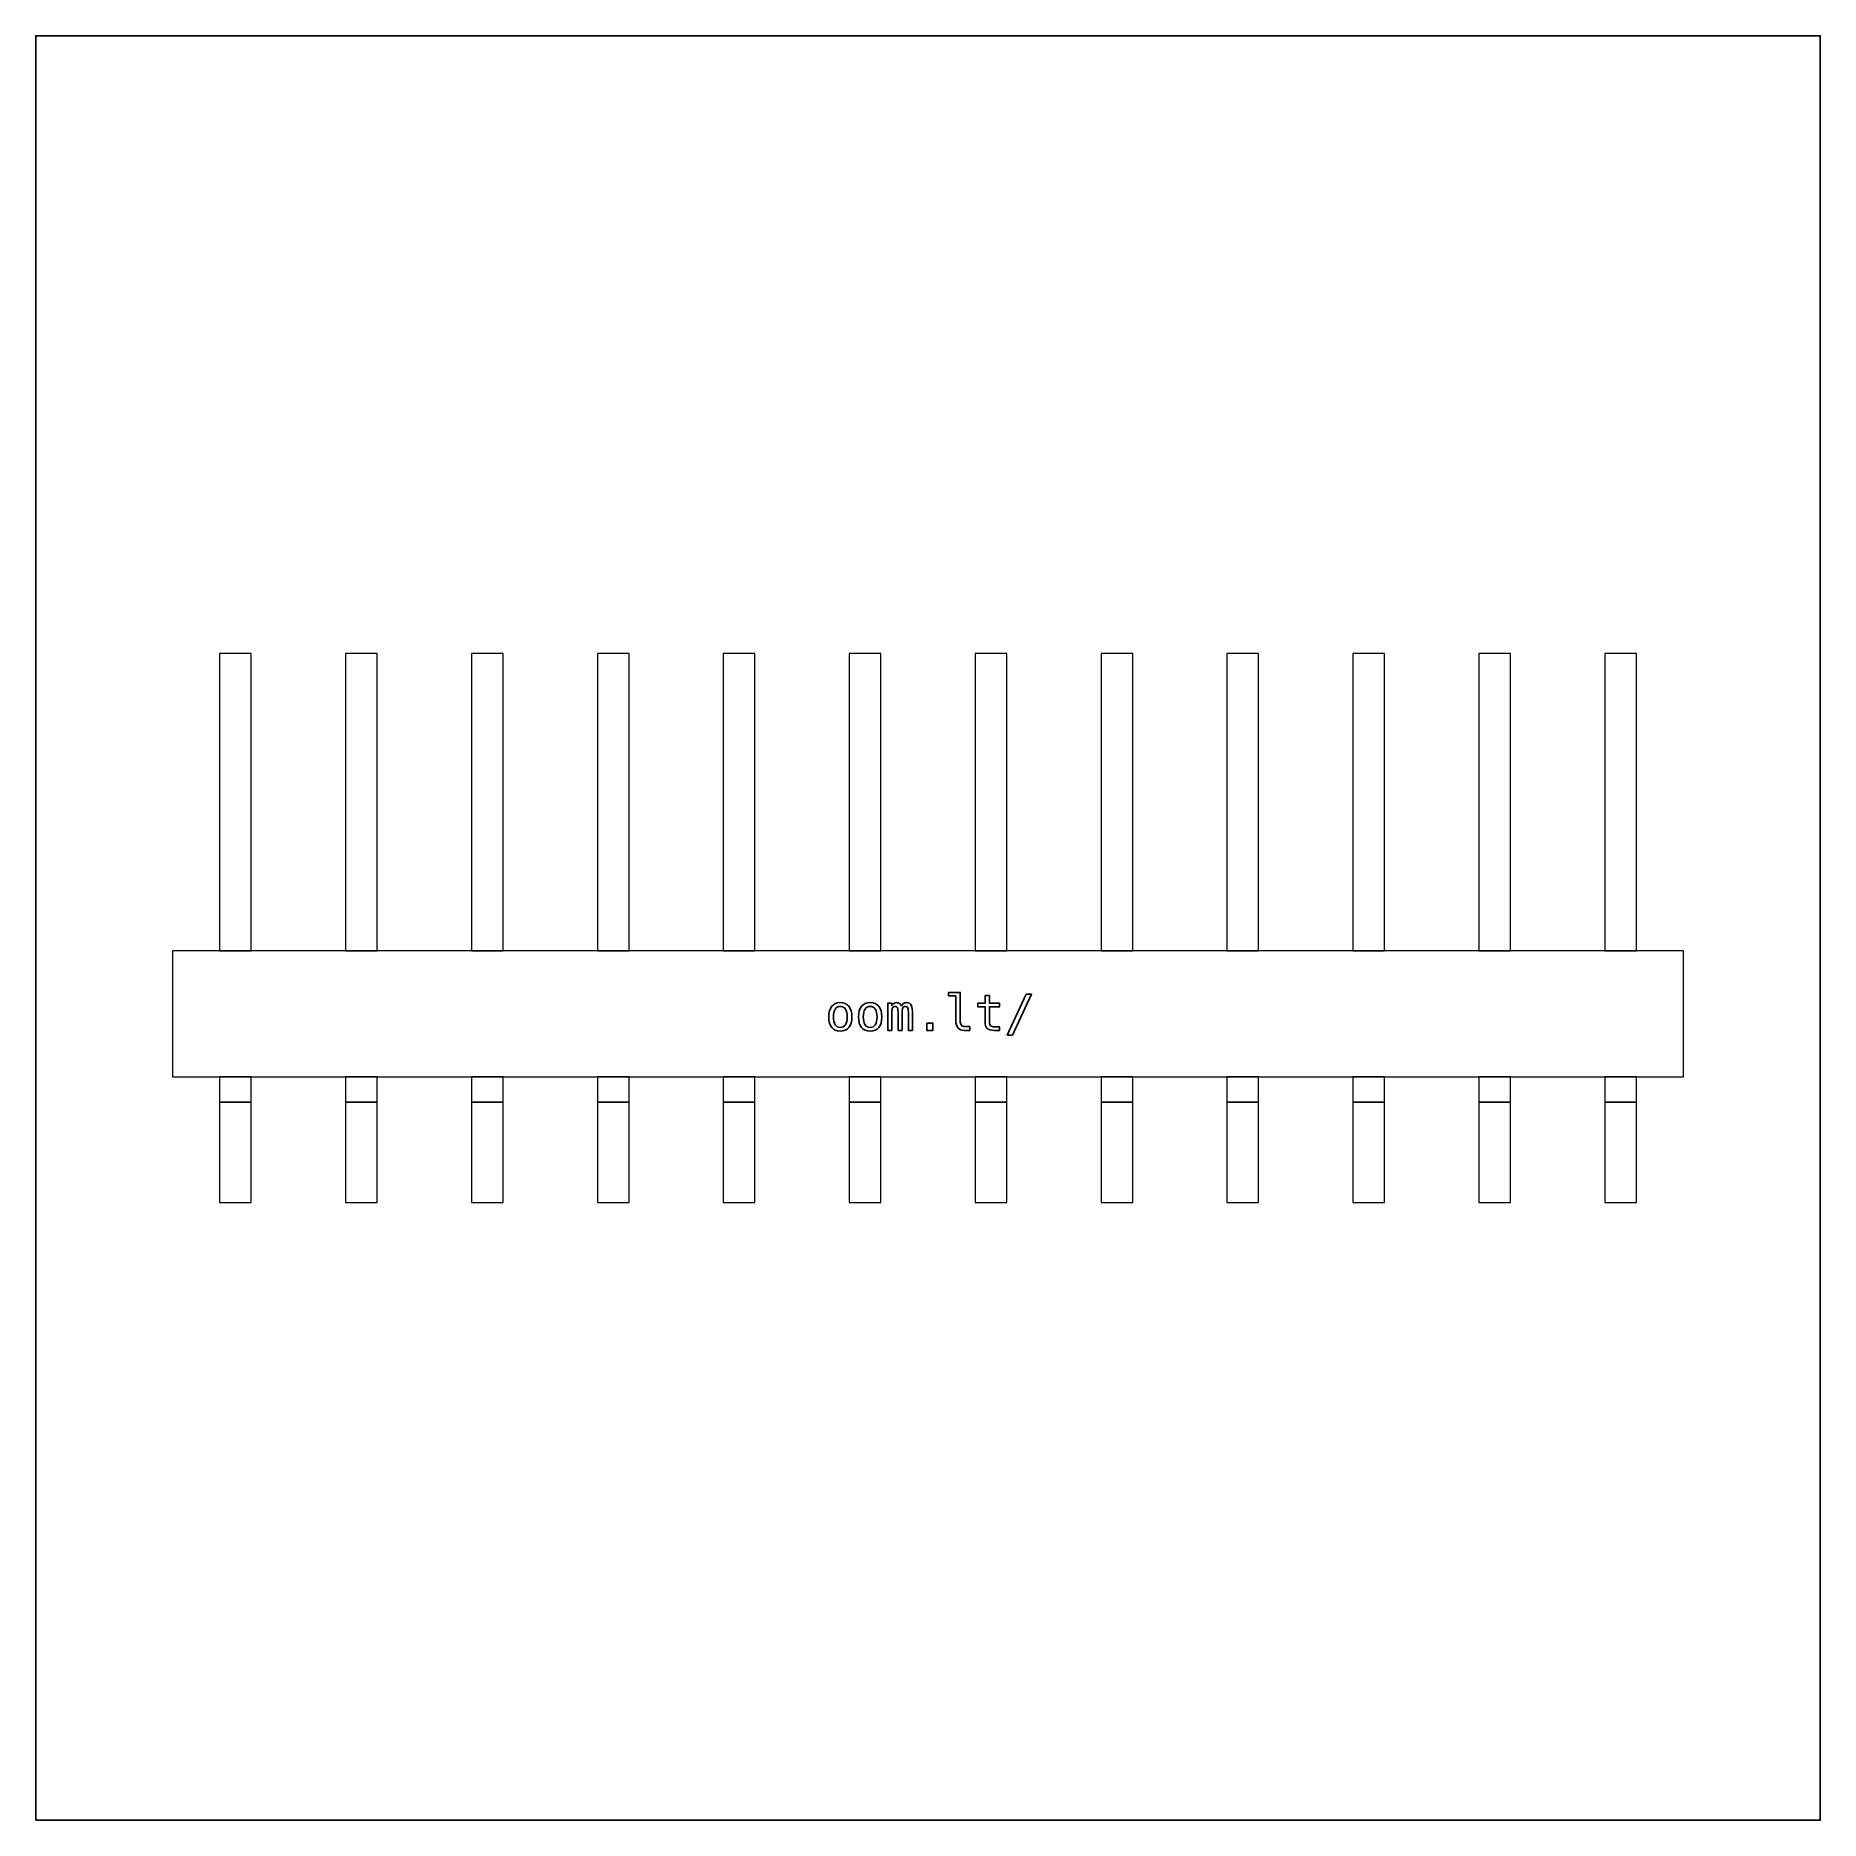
# Model space of a CAD drawing. Header units: centimetres. Extents: x -12.3 to -8.7, y -16.65 to -13.05.
import ezdxf

# ---------------------------------------------------------------- set-up
doc = ezdxf.new("R2010")
doc.units = ezdxf.units.CM
doc.header["$MEASUREMENT"] = 0
doc.layers.add('Layer 1', color=7, linetype='Continuous')

msp = doc.modelspace()

# ---------------------------------------------------------------- linework, layer by layer
at = {"layer": 'Layer 1', "color": 7}
msp.add_lwpolyline([(-12.3, -16.65), (-8.7, -16.65), (-8.7, -13.05), (-12.3, -13.05), (-12.3, -16.65)], close=True, dxfattribs=at)
at = {"layer": 'Layer 1', "color": 7, "lineweight": 20}
for points in [[(-11.929, -14.896), (-11.865, -14.896), (-11.865, -14.296), (-11.929, -14.296), (-11.929, -14.896)], [(-11.675, -14.896), (-11.611, -14.896), (-11.611, -14.296), (-11.675, -14.296), (-11.675, -14.896)], [(-11.421, -14.896), (-11.357, -14.896), (-11.357, -14.296), (-11.421, -14.296), (-11.421, -14.896)], [(-11.167, -14.896), (-11.103, -14.896), (-11.103, -14.296), (-11.167, -14.296), (-11.167, -14.896)], [(-10.913, -14.896), (-10.849, -14.896), (-10.849, -14.296), (-10.913, -14.296), (-10.913, -14.896)], [(-10.659, -14.896), (-10.595, -14.896), (-10.595, -14.296), (-10.659, -14.296), (-10.659, -14.896)], [(-10.405, -14.896), (-10.341, -14.896), (-10.341, -14.296), (-10.405, -14.296), (-10.405, -14.896)], [(-10.151, -14.896), (-10.087, -14.896), (-10.087, -14.296), (-10.151, -14.296), (-10.151, -14.896)], [(-9.897, -14.896), (-9.833, -14.896), (-9.833, -14.296), (-9.897, -14.296), (-9.897, -14.896)], [(-9.643, -14.896), (-9.579, -14.896), (-9.579, -14.296), (-9.643, -14.296), (-9.643, -14.896)], [(-9.389, -14.896), (-9.325, -14.896), (-9.325, -14.296), (-9.389, -14.296), (-9.389, -14.896)], [(-9.135, -14.896), (-9.071, -14.896), (-9.071, -14.296), (-9.135, -14.296), (-9.135, -14.896)], [(-12.024, -15.15), (-8.976, -15.15), (-8.976, -14.896), (-12.024, -14.896), (-12.024, -15.15)], [(-11.929, -15.201), (-11.865, -15.201), (-11.865, -15.15), (-11.929, -15.15), (-11.929, -15.201)], [(-11.675, -15.201), (-11.611, -15.201), (-11.611, -15.15), (-11.675, -15.15), (-11.675, -15.201)], [(-11.421, -15.201), (-11.357, -15.201), (-11.357, -15.15), (-11.421, -15.15), (-11.421, -15.201)], [(-11.167, -15.201), (-11.103, -15.201), (-11.103, -15.15), (-11.167, -15.15), (-11.167, -15.201)], [(-10.913, -15.201), (-10.849, -15.201), (-10.849, -15.15), (-10.913, -15.15), (-10.913, -15.201)], [(-10.659, -15.201), (-10.595, -15.201), (-10.595, -15.15), (-10.659, -15.15), (-10.659, -15.201)], [(-10.405, -15.201), (-10.341, -15.201), (-10.341, -15.15), (-10.405, -15.15), (-10.405, -15.201)], [(-10.151, -15.201), (-10.087, -15.201), (-10.087, -15.15), (-10.151, -15.15), (-10.151, -15.201)], [(-9.897, -15.201), (-9.833, -15.201), (-9.833, -15.15), (-9.897, -15.15), (-9.897, -15.201)], [(-9.643, -15.201), (-9.579, -15.201), (-9.579, -15.15), (-9.643, -15.15), (-9.643, -15.201)], [(-9.389, -15.201), (-9.325, -15.201), (-9.325, -15.15), (-9.389, -15.15), (-9.389, -15.201)], [(-9.135, -15.201), (-9.071, -15.201), (-9.071, -15.15), (-9.135, -15.15), (-9.135, -15.201)], [(-11.929, -15.404), (-11.865, -15.404), (-11.865, -15.201), (-11.929, -15.201), (-11.929, -15.404)], [(-11.675, -15.404), (-11.611, -15.404), (-11.611, -15.201), (-11.675, -15.201), (-11.675, -15.404)], [(-11.421, -15.404), (-11.357, -15.404), (-11.357, -15.201), (-11.421, -15.201), (-11.421, -15.404)], [(-11.167, -15.404), (-11.103, -15.404), (-11.103, -15.201), (-11.167, -15.201), (-11.167, -15.404)], [(-10.913, -15.404), (-10.849, -15.404), (-10.849, -15.201), (-10.913, -15.201), (-10.913, -15.404)], [(-10.659, -15.404), (-10.595, -15.404), (-10.595, -15.201), (-10.659, -15.201), (-10.659, -15.404)], [(-10.405, -15.404), (-10.341, -15.404), (-10.341, -15.201), (-10.405, -15.201), (-10.405, -15.404)], [(-10.151, -15.404), (-10.087, -15.404), (-10.087, -15.201), (-10.151, -15.201), (-10.151, -15.404)], [(-9.897, -15.404), (-9.833, -15.404), (-9.833, -15.201), (-9.897, -15.201), (-9.897, -15.404)], [(-9.643, -15.404), (-9.579, -15.404), (-9.579, -15.201), (-9.643, -15.201), (-9.643, -15.404)], [(-9.389, -15.404), (-9.325, -15.404), (-9.325, -15.201), (-9.389, -15.201), (-9.389, -15.404)], [(-9.135, -15.404), (-9.071, -15.404), (-9.071, -15.201), (-9.135, -15.201), (-9.135, -15.404)]]:
    msp.add_lwpolyline(points, close=True, dxfattribs=at)
at = {"layer": 'Layer 1', "color": 250}
for points, knots in [([(-10.6769, -15.00061), (-10.66932, -15.00061), (-10.66352, -15.00306), (-10.6595, -15.00798), (-10.6595, -15.00798), (-10.65548, -15.0129), (-10.65347, -15.02002), (-10.65347, -15.02932), (-10.65347, -15.02932), (-10.65347, -15.03867), (-10.65547, -15.04579), (-10.65947, -15.05069), (-10.65947, -15.05069), (-10.66349, -15.05559), (-10.66929, -15.05804), (-10.6769, -15.05804), (-10.6769, -15.05804), (-10.6845, -15.05804), (-10.69029, -15.05559), (-10.69431, -15.05069), (-10.69431, -15.05069), (-10.69831, -15.04579), (-10.70031, -15.03867), (-10.70031, -15.02932), (-10.70031, -15.02932), (-10.70031, -15.02002), (-10.69831, -15.0129), (-10.69431, -15.00798), (-10.69431, -15.00798), (-10.69029, -15.00306), (-10.6845, -15.00061), (-10.6769, -15.00061)], [0, 0, 0, 0, 0.125, 0.125, 0.125, 0.125, 0.25, 0.25, 0.25, 0.25, 0.375, 0.375, 0.375, 0.375, 0.5, 0.5, 0.5, 0.5, 0.625, 0.625, 0.625, 0.625, 0.75, 0.75, 0.75, 0.75, 0.875, 0.875, 0.875, 0.875, 1, 1, 1, 1]), ([(-10.6769, -15.00823), (-10.68147, -15.00823), (-10.68492, -15.01), (-10.68727, -15.01355), (-10.68727, -15.01355), (-10.68962, -15.0171), (-10.69079, -15.02237), (-10.69079, -15.02932), (-10.69079, -15.02932), (-10.69079, -15.03625), (-10.68962, -15.0415), (-10.68727, -15.04507), (-10.68727, -15.04507), (-10.68492, -15.04864), (-10.68147, -15.05042), (-10.6769, -15.05042), (-10.6769, -15.05042), (-10.67232, -15.05042), (-10.66885, -15.04864), (-10.6665, -15.04507), (-10.6665, -15.04507), (-10.66415, -15.0415), (-10.66299, -15.03625), (-10.66299, -15.02932), (-10.66299, -15.02932), (-10.66299, -15.02237), (-10.66415, -15.0171), (-10.6665, -15.01355), (-10.6665, -15.01355), (-10.66885, -15.01), (-10.67232, -15.00823), (-10.6769, -15.00823)], [0, 0, 0, 0, 0.125, 0.125, 0.125, 0.125, 0.25, 0.25, 0.25, 0.25, 0.375, 0.375, 0.375, 0.375, 0.5, 0.5, 0.5, 0.5, 0.625, 0.625, 0.625, 0.625, 0.75, 0.75, 0.75, 0.75, 0.875, 0.875, 0.875, 0.875, 1, 1, 1, 1]), ([(-10.61669, -15.00061), (-10.60911, -15.00061), (-10.60331, -15.00306), (-10.59929, -15.00798), (-10.59929, -15.00798), (-10.59527, -15.0129), (-10.59326, -15.02002), (-10.59326, -15.02932), (-10.59326, -15.02932), (-10.59326, -15.03867), (-10.59526, -15.04579), (-10.59926, -15.05069), (-10.59926, -15.05069), (-10.60328, -15.05559), (-10.60908, -15.05804), (-10.61669, -15.05804), (-10.61669, -15.05804), (-10.62429, -15.05804), (-10.63008, -15.05559), (-10.6341, -15.05069), (-10.6341, -15.05069), (-10.6381, -15.04579), (-10.6401, -15.03867), (-10.6401, -15.02932), (-10.6401, -15.02932), (-10.6401, -15.02002), (-10.6381, -15.0129), (-10.6341, -15.00798), (-10.6341, -15.00798), (-10.63008, -15.00306), (-10.62429, -15.00061), (-10.61669, -15.00061)], [0, 0, 0, 0, 0.125, 0.125, 0.125, 0.125, 0.25, 0.25, 0.25, 0.25, 0.375, 0.375, 0.375, 0.375, 0.5, 0.5, 0.5, 0.5, 0.625, 0.625, 0.625, 0.625, 0.75, 0.75, 0.75, 0.75, 0.875, 0.875, 0.875, 0.875, 1, 1, 1, 1]), ([(-10.61669, -15.00823), (-10.62126, -15.00823), (-10.62471, -15.01), (-10.62706, -15.01355), (-10.62706, -15.01355), (-10.62941, -15.0171), (-10.63058, -15.02237), (-10.63058, -15.02932), (-10.63058, -15.02932), (-10.63058, -15.03625), (-10.62941, -15.0415), (-10.62706, -15.04507), (-10.62706, -15.04507), (-10.62471, -15.04864), (-10.62126, -15.05042), (-10.61669, -15.05042), (-10.61669, -15.05042), (-10.61211, -15.05042), (-10.60864, -15.04864), (-10.60629, -15.04507), (-10.60629, -15.04507), (-10.60394, -15.0415), (-10.60278, -15.03625), (-10.60278, -15.02932), (-10.60278, -15.02932), (-10.60278, -15.02237), (-10.60394, -15.0171), (-10.60629, -15.01355), (-10.60629, -15.01355), (-10.60864, -15.01), (-10.61211, -15.00823), (-10.61669, -15.00823)], [0, 0, 0, 0, 0.125, 0.125, 0.125, 0.125, 0.25, 0.25, 0.25, 0.25, 0.375, 0.375, 0.375, 0.375, 0.5, 0.5, 0.5, 0.5, 0.625, 0.625, 0.625, 0.625, 0.75, 0.75, 0.75, 0.75, 0.875, 0.875, 0.875, 0.875, 1, 1, 1, 1]), ([(-10.55357, -15.0075), (-10.55247, -15.00515), (-10.55105, -15.00341), (-10.54933, -15.0023), (-10.54933, -15.0023), (-10.54763, -15.00118), (-10.54557, -15.00061), (-10.54317, -15.00061), (-10.54317, -15.00061), (-10.53877, -15.00061), (-10.53566, -15.00231), (-10.53386, -15.00571), (-10.53386, -15.00571), (-10.53205, -15.00912), (-10.53115, -15.01552), (-10.53115, -15.02493), (-10.53115, -15.02493), (-10.53115, -15.02493), (-10.53115, -15.05662), (-10.53115, -15.05662), (-10.53115, -15.05662), (-10.53115, -15.05662), (-10.53935, -15.05662), (-10.53935, -15.05662), (-10.53935, -15.05662), (-10.53935, -15.05662), (-10.53935, -15.02532), (-10.53935, -15.02532), (-10.53935, -15.02532), (-10.53935, -15.0176), (-10.53978, -15.01282), (-10.54065, -15.01093), (-10.54065, -15.01093), (-10.5415, -15.00907), (-10.54308, -15.00813), (-10.54537, -15.00813), (-10.54537, -15.00813), (-10.54797, -15.00813), (-10.54975, -15.00913), (-10.55072, -15.01113), (-10.55072, -15.01113), (-10.55167, -15.01313), (-10.55215, -15.01787), (-10.55215, -15.02532), (-10.55215, -15.02532), (-10.55215, -15.02532), (-10.55215, -15.05662), (-10.55215, -15.05662), (-10.55215, -15.05662), (-10.55215, -15.05662), (-10.56035, -15.05662), (-10.56035, -15.05662), (-10.56035, -15.05662), (-10.56035, -15.05662), (-10.56035, -15.02532), (-10.56035, -15.02532), (-10.56035, -15.02532), (-10.56035, -15.0175), (-10.56082, -15.01268), (-10.56175, -15.01087), (-10.56175, -15.01087), (-10.56267, -15.00905), (-10.56433, -15.00813), (-10.56675, -15.00813), (-10.56675, -15.00813), (-10.56913, -15.00813), (-10.57079, -15.00913), (-10.5717, -15.01113), (-10.5717, -15.01113), (-10.57264, -15.01313), (-10.5731, -15.01787), (-10.5731, -15.02532), (-10.5731, -15.02532), (-10.5731, -15.02532), (-10.5731, -15.05662), (-10.5731, -15.05662), (-10.5731, -15.05662), (-10.5731, -15.05662), (-10.58125, -15.05662), (-10.58125, -15.05662), (-10.58125, -15.05662), (-10.58125, -15.05662), (-10.58125, -15.00193), (-10.58125, -15.00193), (-10.58125, -15.00193), (-10.58125, -15.00193), (-10.5731, -15.00193), (-10.5731, -15.00193), (-10.5731, -15.00193), (-10.5731, -15.00193), (-10.5731, -15.00661), (-10.5731, -15.00661), (-10.5731, -15.00661), (-10.57204, -15.00466), (-10.57069, -15.00318), (-10.56907, -15.00215), (-10.56907, -15.00215), (-10.56747, -15.00113), (-10.56563, -15.00061), (-10.56358, -15.00061), (-10.56358, -15.00061), (-10.5611, -15.00061), (-10.55905, -15.00118), (-10.5574, -15.00231), (-10.5574, -15.00231), (-10.55575, -15.00346), (-10.55448, -15.00518), (-10.55357, -15.0075)], [0, 0, 0, 0, 0.037037, 0.037037, 0.037037, 0.037037, 0.0740741, 0.0740741, 0.0740741, 0.0740741, 0.1111111, 0.1111111, 0.1111111, 0.1111111, 0.1481481, 0.1481481, 0.1481481, 0.1481481, 0.1851852, 0.1851852, 0.1851852, 0.1851852, 0.2222222, 0.2222222, 0.2222222, 0.2222222, 0.2592593, 0.2592593, 0.2592593, 0.2592593, 0.2962963, 0.2962963, 0.2962963, 0.2962963, 0.3333333, 0.3333333, 0.3333333, 0.3333333, 0.3703704, 0.3703704, 0.3703704, 0.3703704, 0.4074074, 0.4074074, 0.4074074, 0.4074074, 0.4444444, 0.4444444, 0.4444444, 0.4444444, 0.4814815, 0.4814815, 0.4814815, 0.4814815, 0.5185185, 0.5185185, 0.5185185, 0.5185185, 0.5555556, 0.5555556, 0.5555556, 0.5555556, 0.5925926, 0.5925926, 0.5925926, 0.5925926, 0.6296296, 0.6296296, 0.6296296, 0.6296296, 0.6666667, 0.6666667, 0.6666667, 0.6666667, 0.7037037, 0.7037037, 0.7037037, 0.7037037, 0.7407407, 0.7407407, 0.7407407, 0.7407407, 0.7777778, 0.7777778, 0.7777778, 0.7777778, 0.8148148, 0.8148148, 0.8148148, 0.8148148, 0.8518519, 0.8518519, 0.8518519, 0.8518519, 0.8888889, 0.8888889, 0.8888889, 0.8888889, 0.9259259, 0.9259259, 0.9259259, 0.9259259, 0.962963, 0.962963, 0.962963, 0.962963, 1, 1, 1, 1]), ([(-10.43495, -15.0368), (-10.43495, -15.04084), (-10.43421, -15.04387), (-10.43273, -15.04592), (-10.43273, -15.04592), (-10.43125, -15.04797), (-10.42906, -15.049), (-10.42616, -15.049), (-10.42616, -15.049), (-10.42616, -15.049), (-10.41566, -15.049), (-10.41566, -15.049), (-10.41566, -15.049), (-10.41566, -15.049), (-10.41566, -15.05662), (-10.41566, -15.05662), (-10.41566, -15.05662), (-10.41566, -15.05662), (-10.42703, -15.05662), (-10.42703, -15.05662), (-10.42703, -15.05662), (-10.43241, -15.05662), (-10.43656, -15.05489), (-10.43951, -15.05144), (-10.43951, -15.05144), (-10.44246, -15.04799), (-10.44393, -15.0431), (-10.44393, -15.0368), (-10.44393, -15.0368), (-10.44393, -15.0368), (-10.44393, -14.98713), (-10.44393, -14.98713), (-10.44393, -14.98713), (-10.44393, -14.98713), (-10.45833, -14.98713), (-10.45833, -14.98713), (-10.45833, -14.98713), (-10.45833, -14.98713), (-10.45833, -14.9801), (-10.45833, -14.9801), (-10.45833, -14.9801), (-10.45833, -14.9801), (-10.43495, -14.9801), (-10.43495, -14.9801), (-10.43495, -14.9801), (-10.43495, -14.9801), (-10.43495, -15.0368), (-10.43495, -15.0368)], [0, 0, 0, 0, 0.0833333, 0.0833333, 0.0833333, 0.0833333, 0.1666667, 0.1666667, 0.1666667, 0.1666667, 0.25, 0.25, 0.25, 0.25, 0.3333333, 0.3333333, 0.3333333, 0.3333333, 0.4166667, 0.4166667, 0.4166667, 0.4166667, 0.5, 0.5, 0.5, 0.5, 0.5833333, 0.5833333, 0.5833333, 0.5833333, 0.6666667, 0.6666667, 0.6666667, 0.6666667, 0.75, 0.75, 0.75, 0.75, 0.8333333, 0.8333333, 0.8333333, 0.8333333, 0.9166667, 0.9166667, 0.9166667, 0.9166667, 1, 1, 1, 1]), ([(-10.37595, -14.9864), (-10.37595, -14.9864), (-10.37595, -15.00193), (-10.37595, -15.00193), (-10.37595, -15.00193), (-10.37595, -15.00193), (-10.35553, -15.00193), (-10.35553, -15.00193), (-10.35553, -15.00193), (-10.35553, -15.00193), (-10.35553, -15.00892), (-10.35553, -15.00892), (-10.35553, -15.00892), (-10.35553, -15.00892), (-10.37595, -15.00892), (-10.37595, -15.00892), (-10.37595, -15.00892), (-10.37595, -15.00892), (-10.37595, -15.0386), (-10.37595, -15.0386), (-10.37595, -15.0386), (-10.37595, -15.04264), (-10.37519, -15.04545), (-10.37365, -15.04704), (-10.37365, -15.04704), (-10.37212, -15.04864), (-10.36945, -15.04944), (-10.36565, -15.04944), (-10.36565, -15.04944), (-10.36565, -15.04944), (-10.35553, -15.04944), (-10.35553, -15.04944), (-10.35553, -15.04944), (-10.35553, -15.04944), (-10.35553, -15.05662), (-10.35553, -15.05662), (-10.35553, -15.05662), (-10.35553, -15.05662), (-10.36652, -15.05662), (-10.36652, -15.05662), (-10.36652, -15.05662), (-10.37327, -15.05662), (-10.37802, -15.05527), (-10.38079, -15.05257), (-10.38079, -15.05257), (-10.38355, -15.04987), (-10.38494, -15.0452), (-10.38494, -15.0386), (-10.38494, -15.0386), (-10.38494, -15.0386), (-10.38494, -15.00892), (-10.38494, -15.00892), (-10.38494, -15.00892), (-10.38494, -15.00892), (-10.39954, -15.00892), (-10.39954, -15.00892), (-10.39954, -15.00892), (-10.39954, -15.00892), (-10.39954, -15.00193), (-10.39954, -15.00193), (-10.39954, -15.00193), (-10.39954, -15.00193), (-10.38494, -15.00193), (-10.38494, -15.00193), (-10.38494, -15.00193), (-10.38494, -15.00193), (-10.38494, -14.9864), (-10.38494, -14.9864), (-10.38494, -14.9864), (-10.38494, -14.9864), (-10.37595, -14.9864), (-10.37595, -14.9864)], [0, 0, 0, 0, 0.0555556, 0.0555556, 0.0555556, 0.0555556, 0.1111111, 0.1111111, 0.1111111, 0.1111111, 0.1666667, 0.1666667, 0.1666667, 0.1666667, 0.2222222, 0.2222222, 0.2222222, 0.2222222, 0.2777778, 0.2777778, 0.2777778, 0.2777778, 0.3333333, 0.3333333, 0.3333333, 0.3333333, 0.3888889, 0.3888889, 0.3888889, 0.3888889, 0.4444444, 0.4444444, 0.4444444, 0.4444444, 0.5, 0.5, 0.5, 0.5, 0.5555556, 0.5555556, 0.5555556, 0.5555556, 0.6111111, 0.6111111, 0.6111111, 0.6111111, 0.6666667, 0.6666667, 0.6666667, 0.6666667, 0.7222222, 0.7222222, 0.7222222, 0.7222222, 0.7777778, 0.7777778, 0.7777778, 0.7777778, 0.8333333, 0.8333333, 0.8333333, 0.8333333, 0.8888889, 0.8888889, 0.8888889, 0.8888889, 0.9444444, 0.9444444, 0.9444444, 0.9444444, 1, 1, 1, 1]), ([(-10.30183, -14.98371), (-10.30183, -14.98371), (-10.29104, -14.98371), (-10.29104, -14.98371), (-10.29104, -14.98371), (-10.29104, -14.98371), (-10.32943, -15.0659), (-10.32943, -15.0659), (-10.32943, -15.0659), (-10.32943, -15.0659), (-10.34021, -15.0659), (-10.34021, -15.0659), (-10.34021, -15.0659), (-10.34021, -15.0659), (-10.30183, -14.98371), (-10.30183, -14.98371)], [0, 0, 0, 0, 0.25, 0.25, 0.25, 0.25, 0.5, 0.5, 0.5, 0.5, 0.75, 0.75, 0.75, 0.75, 1, 1, 1, 1]), ([(-10.50247, -15.04172), (-10.50247, -15.04172), (-10.49017, -15.04172), (-10.49017, -15.04172), (-10.49017, -15.04172), (-10.49017, -15.04172), (-10.49017, -15.05662), (-10.49017, -15.05662), (-10.49017, -15.05662), (-10.49017, -15.05662), (-10.50247, -15.05662), (-10.50247, -15.05662), (-10.50247, -15.05662), (-10.50247, -15.05662), (-10.50247, -15.04172), (-10.50247, -15.04172)], [0, 0, 0, 0, 0.25, 0.25, 0.25, 0.25, 0.5, 0.5, 0.5, 0.5, 0.75, 0.75, 0.75, 0.75, 1, 1, 1, 1])]:
    msp.add_open_spline(points, degree=3, knots=knots, dxfattribs=at)

doc.saveas('drawing.dxf')
